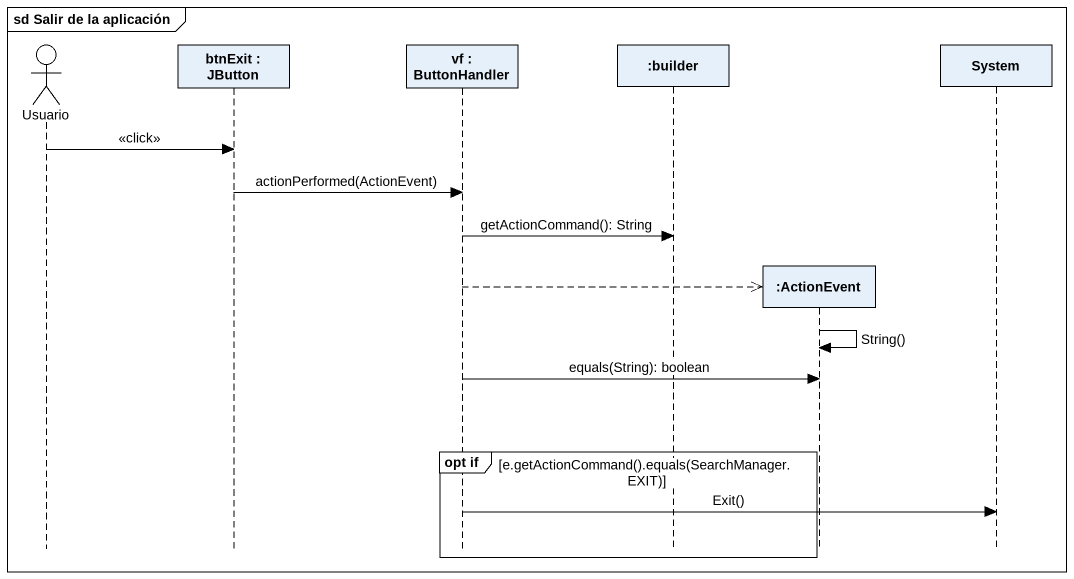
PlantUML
@startuml
mainframe sd Salir de la aplicación
hide footbox
actor Usuario
participant "btnExit : JButton" as btnExit
participant "vf : ButtonHandler" as vf
participant ":builder" as builder
participant ":ActionEvent" as ActionEvent
participant System

Usuario -> btnExit : <<click>>
btnExit -> vf : actionPerformed(ActionEvent)
vf -> builder : getActionCommand(): String
vf -->> ActionEvent **
ActionEvent -> ActionEvent : String()
vf -> ActionEvent : equals(String): boolean
group opt if [e.getActionCommand().equals(SearchManager.EXIT)]
  vf -> System : Exit()
end
@enduml
